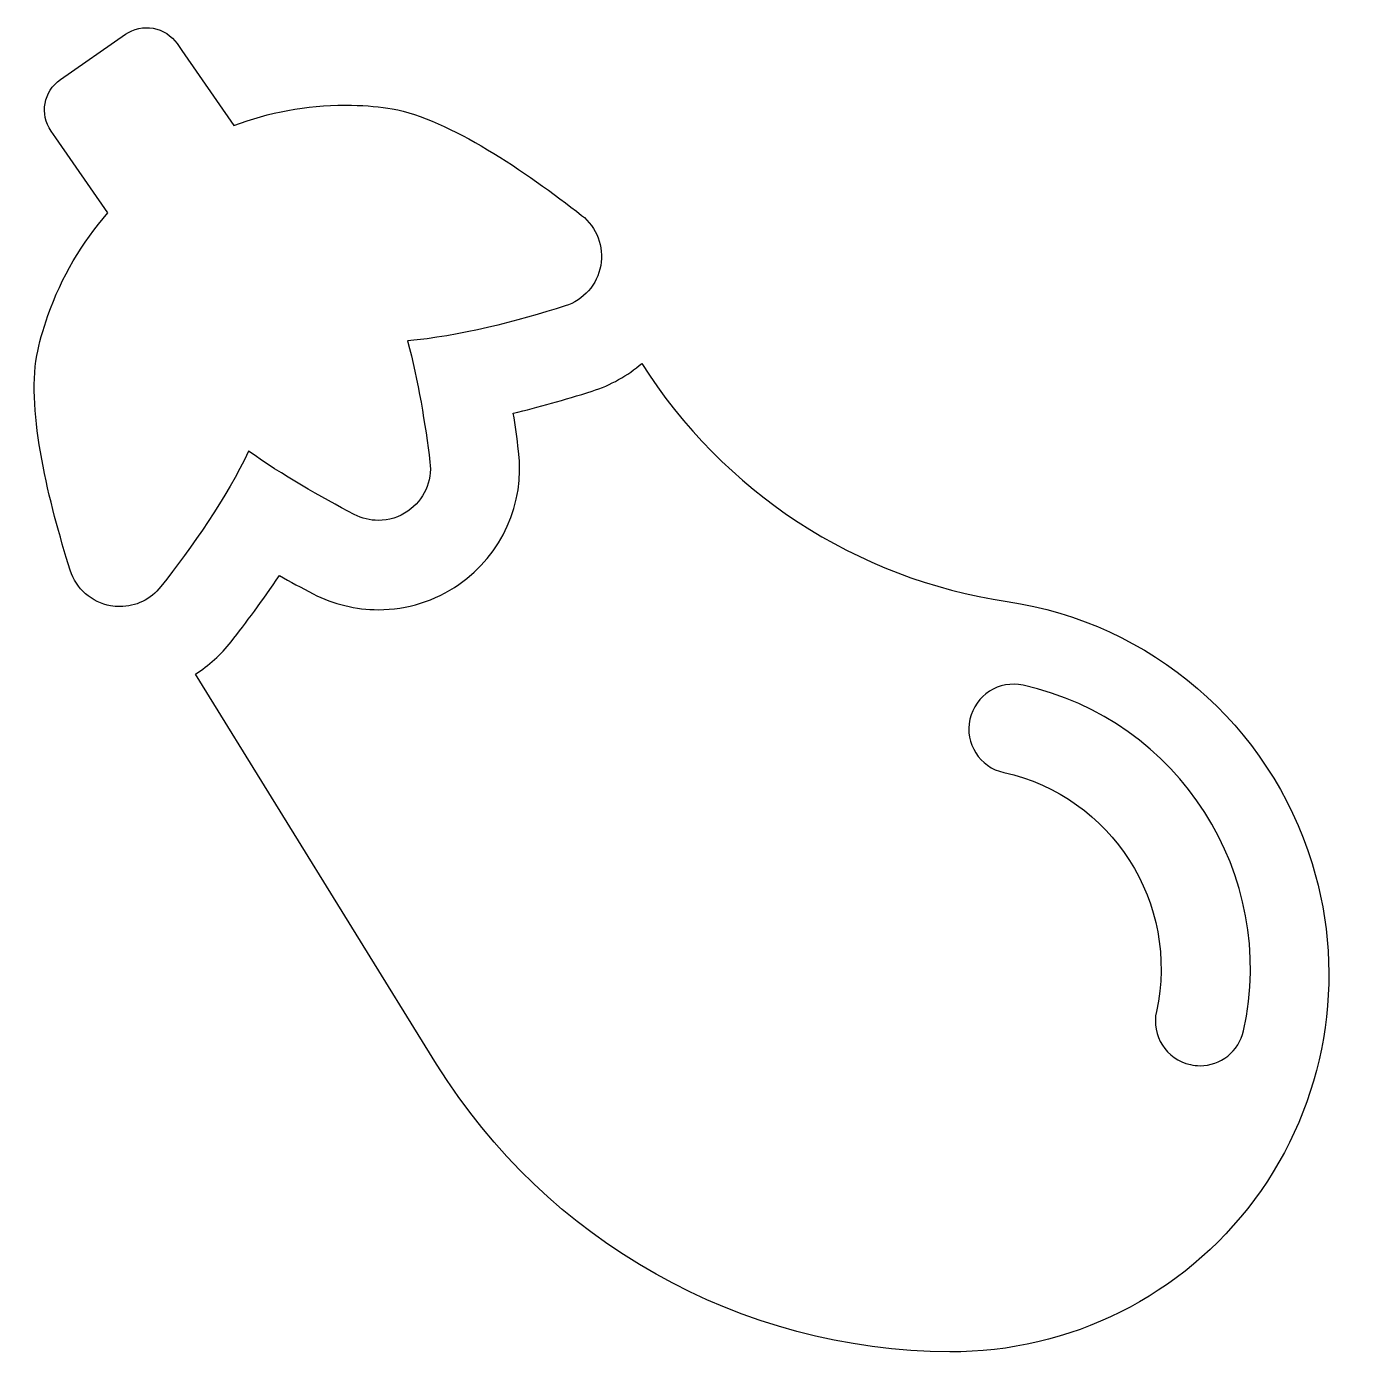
# Model space of a CAD drawing. Header units: centimetres. Extents: x -6.6 to 6.4, y -6.5 to 6.6.
import ezdxf

# ---------------------------------------------------------------- set-up
doc = ezdxf.new("R2010")
doc.units = ezdxf.units.CM
doc.header["$MEASUREMENT"] = 0
doc.layers.add('Layer 1', color=7, linetype='Continuous')

msp = doc.modelspace()

# ---------------------------------------------------------------- linework, layer by layer
at = {"layer": 'Layer 1'}
for points, knots in [([(-3.36386, 1.74136), (-3.28898, 1.70284), (-3.20768, 1.68368), (-3.12653, 1.68368), (-3.12653, 1.68368), (-3.0239, 1.68368), (-2.9219, 1.71435), (-2.83456, 1.77491), (-2.83456, 1.77491), (-2.67745, 1.88355), (-2.59355, 2.06989), (-2.61681, 2.25902), (-2.61681, 2.25902), (-2.66285, 2.62975), (-2.73302, 3.06182), (-2.83798, 3.45557), (-2.83798, 3.45557), (-2.3358, 3.49753), (-1.75184, 3.65073), (-1.28236, 3.79918), (-1.28236, 3.79918), (-1.1003, 3.85728), (-0.96518, 4.01005), (-0.9312, 4.19722), (-0.9312, 4.19722), (-0.8972, 4.38507), (-0.97033, 4.57571), (-1.12011, 4.69363), (-1.12011, 4.69363), (-1.66751, 5.12138), (-2.4266, 5.64317), (-2.98862, 5.74493), (-2.98862, 5.74493), (-3.10522, 5.76602), (-3.24164, 5.77679), (-3.39013, 5.78001), (-3.39013, 5.78001), (-3.41206, 5.78043), (-3.43402, 5.78065), (-3.45575, 5.78065), (-3.45575, 5.78065), (-3.83802, 5.78065), (-4.20865, 5.71046), (-4.55298, 5.58047), (-4.55298, 5.58047), (-4.55298, 5.58047), (-5.06688, 6.32137), (-5.06688, 6.32137), (-5.06688, 6.32137), (-5.06688, 6.32137), (-5.11318, 6.3881), (-5.11318, 6.3881), (-5.11318, 6.3881), (-5.16866, 6.46771), (-5.25344, 6.52235), (-5.34898, 6.53957), (-5.34898, 6.53957), (-5.44407, 6.55677), (-5.54266, 6.53526), (-5.62222, 6.47996), (-5.62222, 6.47996), (-5.62222, 6.47996), (-6.26516, 6.03371), (-6.26516, 6.03371), (-6.26516, 6.03371), (-6.43129, 5.91859), (-6.47212, 5.69073), (-6.35724, 5.52484), (-6.35724, 5.52484), (-6.35724, 5.52484), (-6.31104, 5.45816), (-6.31104, 5.45816), (-6.31104, 5.45816), (-6.31104, 5.45816), (-5.79732, 4.71714), (-5.79732, 4.71714), (-5.79732, 4.71714), (-6.05177, 4.42612), (-6.25452, 4.08473), (-6.38821, 3.70455), (-6.38821, 3.70455), (-6.43856, 3.56189), (-6.47687, 3.42785), (-6.49836, 3.30971), (-6.49836, 3.30971), (-6.59996, 2.74747), (-6.37702, 1.85368), (-6.1679, 1.19119), (-6.1679, 1.19119), (-6.11064, 1.00958), (-5.95705, 0.87446), (-5.76941, 0.84067), (-5.76941, 0.84067), (-5.73909, 0.83519), (-5.70848, 0.83249), (-5.67839, 0.83249), (-5.67839, 0.83249), (-5.52197, 0.83249), (-5.37198, 0.90414), (-5.27323, 1.03024), (-5.27323, 1.03024), (-4.96901, 1.41775), (-4.62172, 1.91133), (-4.40698, 2.36705), (-4.40698, 2.36705), (-4.07432, 2.13058), (-3.69477, 1.91349), (-3.36386, 1.74136)], [0, 0, 0, 0, 0.03571429, 0.03571429, 0.03571429, 0.03571429, 0.07142857, 0.07142857, 0.07142857, 0.07142857, 0.10714286, 0.10714286, 0.10714286, 0.10714286, 0.14285714, 0.14285714, 0.14285714, 0.14285714, 0.17857143, 0.17857143, 0.17857143, 0.17857143, 0.21428571, 0.21428571, 0.21428571, 0.21428571, 0.25, 0.25, 0.25, 0.25, 0.28571429, 0.28571429, 0.28571429, 0.28571429, 0.32142857, 0.32142857, 0.32142857, 0.32142857, 0.35714286, 0.35714286, 0.35714286, 0.35714286, 0.39285714, 0.39285714, 0.39285714, 0.39285714, 0.42857143, 0.42857143, 0.42857143, 0.42857143, 0.46428571, 0.46428571, 0.46428571, 0.46428571, 0.5, 0.5, 0.5, 0.5, 0.53571429, 0.53571429, 0.53571429, 0.53571429, 0.57142857, 0.57142857, 0.57142857, 0.57142857, 0.60714286, 0.60714286, 0.60714286, 0.60714286, 0.64285714, 0.64285714, 0.64285714, 0.64285714, 0.67857143, 0.67857143, 0.67857143, 0.67857143, 0.71428571, 0.71428571, 0.71428571, 0.71428571, 0.75, 0.75, 0.75, 0.75, 0.78571429, 0.78571429, 0.78571429, 0.78571429, 0.82142857, 0.82142857, 0.82142857, 0.82142857, 0.85714286, 0.85714286, 0.85714286, 0.85714286, 0.89285714, 0.89285714, 0.89285714, 0.89285714, 0.92857143, 0.92857143, 0.92857143, 0.92857143, 1, 1, 1, 1]), ([(6.09187, -1.70236), (5.6701, -0.33282), (4.49916, 0.67262), (3.08208, 0.88307), (3.08208, 0.88307), (1.58888, 1.10466), (0.27427, 1.96675), (-0.52538, 3.23318), (-0.52538, 3.23318), (-0.66611, 3.11197), (-0.83227, 3.01773), (-1.01661, 2.95886), (-1.01661, 2.95886), (-1.29006, 2.87247), (-1.54959, 2.79998), (-1.79401, 2.74156), (-1.79401, 2.74156), (-1.77552, 2.6203), (-1.75808, 2.49529), (-1.74215, 2.36651), (-1.74215, 2.36651), (-1.67868, 1.85065), (-1.90524, 1.3462), (-2.33191, 1.05098), (-2.33191, 1.05098), (-2.5662, 0.88834), (-2.84099, 0.80238), (-3.12653, 0.80238), (-3.12653, 0.80238), (-3.34838, 0.80238), (-3.56997, 0.85617), (-3.77053, 0.95946), (-3.77053, 0.95946), (-3.8852, 1.01918), (-3.99646, 1.07908), (-4.10361, 1.13914), (-4.10361, 1.13914), (-4.26905, 0.89276), (-4.4373, 0.66781), (-4.57975, 0.48652), (-4.57975, 0.48652), (-4.68008, 0.35851), (-4.79935, 0.25107), (-4.93212, 0.1668), (-4.93212, 0.1668), (-4.93212, 0.1668), (-2.55095, -3.68037), (-2.55095, -3.68037), (-2.55095, -3.68037), (-1.46439, -5.43591), (0.44892, -6.50874), (2.51407, -6.52033), (2.51407, -6.52033), (3.69922, -6.52681), (4.81677, -5.96889), (5.52299, -5.01742), (5.52299, -5.01742), (6.22954, -4.0662), (6.44086, -2.8352), (6.09187, -1.70236)], [0, 0, 0, 0, 0.0625, 0.0625, 0.0625, 0.0625, 0.125, 0.125, 0.125, 0.125, 0.1875, 0.1875, 0.1875, 0.1875, 0.25, 0.25, 0.25, 0.25, 0.3125, 0.3125, 0.3125, 0.3125, 0.375, 0.375, 0.375, 0.375, 0.4375, 0.4375, 0.4375, 0.4375, 0.5, 0.5, 0.5, 0.5, 0.5625, 0.5625, 0.5625, 0.5625, 0.625, 0.625, 0.625, 0.625, 0.6875, 0.6875, 0.6875, 0.6875, 0.75, 0.75, 0.75, 0.75, 0.8125, 0.8125, 0.8125, 0.8125, 0.875, 0.875, 0.875, 0.875, 1, 1, 1, 1]), ([(5.41504, -3.3514), (5.36985, -3.55709), (5.18739, -3.69716), (4.98512, -3.69716), (4.98512, -3.69716), (4.95371, -3.69716), (4.92188, -3.69393), (4.89003, -3.68684), (4.89003, -3.68684), (4.65206, -3.63453), (4.50186, -3.39937), (4.55438, -3.16162), (4.55438, -3.16162), (4.78888, -2.09654), (4.11369, -1.03879), (3.04864, -0.80405), (3.04864, -0.80405), (2.81067, -0.75156), (2.66047, -0.51658), (2.71296, -0.27883), (2.71296, -0.27883), (2.76503, -0.04108), (3.00128, 0.10955), (3.23797, 0.05661), (3.23797, 0.05661), (4.77771, -0.28292), (5.75413, -1.81168), (5.41504, -3.3514)], [0, 0, 0, 0, 0.125, 0.125, 0.125, 0.125, 0.25, 0.25, 0.25, 0.25, 0.375, 0.375, 0.375, 0.375, 0.5, 0.5, 0.5, 0.5, 0.625, 0.625, 0.625, 0.625, 0.75, 0.75, 0.75, 0.75, 1, 1, 1, 1])]:
    msp.add_open_spline(points, degree=3, knots=knots, dxfattribs=at)

doc.saveas('drawing.dxf')
